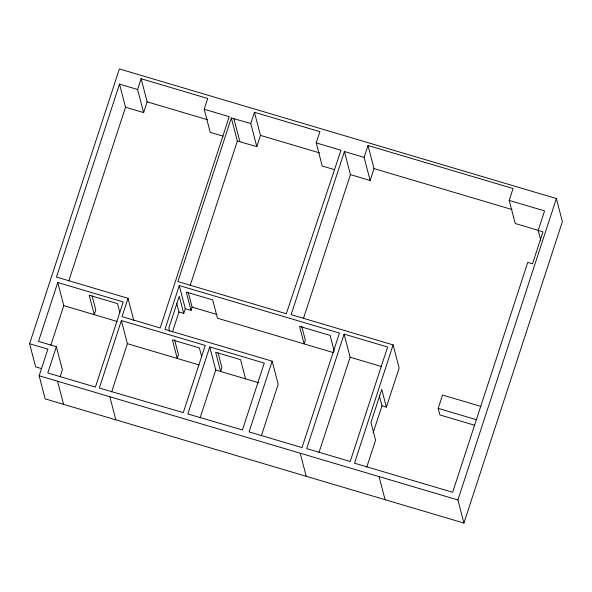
<?xml version="1.0" encoding="UTF-8"?>
<svg xmlns="http://www.w3.org/2000/svg" width="592" height="592" viewBox="0 0 592 592"><rect width="100%" height="100%" fill="white"/><g stroke="black" fill="none" stroke-linecap="round" stroke-linejoin="round"><path stroke-width="0.89" d="M29.6 343.737L119.377 68.931L556.384 198.535L562.4 221.637L463.928 523.069L45.17 398.882L39.153 375.779L47.848 349.154L29.6 343.737L35.616 366.84L41.699 368.646M119.51 84.131L125.526 107.233L143.627 112.606L137.61 89.503L119.51 84.131L56.477 277.078L128.013 298.294L133.799 320.509M56.373 346.69L47.797 372.953L95.416 387.072L123.225 301.95L57.75 282.525L38.517 341.392L56.373 346.69L62.389 369.793L60.103 376.793M68.798 280.889L125.526 107.233M50.845 345.166L63.766 305.627L57.75 282.525M137.61 89.503L141.125 78.729L207.725 98.479L204.203 109.254L210.227 132.356L223.162 136.19M143.627 112.606L147.149 101.831L141.125 78.729M128.013 298.294L122.019 316.646L160.195 327.968L229.222 116.668L204.203 109.254M121.375 320.568L99.33 388.034L183.276 412.631L205.232 345.432L121.375 320.568L127.391 343.671L111.651 391.86M231.324 117.978L177.881 281.585L286.299 313.738L341.014 150.257L316.224 142.901L319.895 131.676L254.449 112.273L250.779 123.499L256.795 146.601L237.348 141.081L231.324 117.978L250.779 123.499M272.172 361.179L249.069 431.901L302.024 447.604L339.445 333.059L179.265 285.551L164.946 329.381L272.172 361.179L278.188 384.282L261.361 435.793M172.494 331.831L178.976 311.991L176.734 303.378M190.187 285.44L237.348 141.081M178.976 311.991L183.735 313.397L185.281 308.654L179.265 285.551M185.281 308.654L191.031 310.363L192.089 307.115L188.234 292.315M256.795 146.601L260.465 135.376L254.449 112.273M209.746 346.912L187.834 413.971L242.439 429.97L264.284 363.088L209.746 346.912L215.762 370.015L200.118 417.915M344.418 151.53L350.434 174.633L370.148 180.479L364.132 157.376L344.418 151.53L291.131 314.648L393.132 344.899L399.149 368.009L386.369 407.111L381.973 405.809L379.206 395.182M303.452 318.459L350.434 174.633M364.132 157.376L368.009 145.506L513.072 188.53L509.194 200.399L515.21 223.502L538.217 230.325M370.148 180.479L374.026 168.609L368.009 145.506M344.107 334.11L306.7 448.603L350.212 461.501L387.612 347.016L344.107 334.11L350.124 357.213L318.999 452.48M393.132 344.899L354.497 463.166L452.658 492.278L527.761 262.389L532.511 263.795L542.953 231.835L538.202 230.421L544.581 210.893L509.194 200.399M373.16 432.774L381.973 405.809M366.766 467.132L375.572 440.167L370.962 422.459L381.759 389.41L386.369 407.111M474.74 425.278L439.908 414.948L438.191 408.362L442.55 395.027L480.867 406.393M463.928 523.069L457.905 499.966L556.384 198.535M374.026 168.609L512.013 209.531M260.465 135.376L319.717 152.943M147.149 101.831L207.607 119.762M334.635 169.682L322.24 166.012L316.224 142.901M192.089 307.115L216.99 314.507M350.124 357.213L381.448 366.507M333.829 352.714L217.464 318.2L212.698 299.907L186.265 292.071L191.031 310.363M438.191 408.362L476.508 419.728M63.766 305.627L117.26 321.5M127.391 343.671L199.001 364.909M215.762 370.015L258.815 382.787M39.153 375.779L457.905 499.966M538.202 230.421L540.748 240.197M379.05 476.582L385.074 499.685M334.221 351.211L330.107 335.42L299.559 326.362L304.133 343.908L305.346 340.185L301.691 326.148M233.847 118.474L239.864 141.577M300.196 453.198L306.219 476.301M245.562 378.858L240.567 359.692L215.651 352.299L220.646 371.465L221.911 367.588L218.056 352.78M201.702 356.754L199.4 347.926L172.413 339.926L177.237 358.449L178.458 354.704L174.551 339.704M183.735 313.397L179.25 296.185L168.824 328.101L169.719 331.542M119.806 312.45L117.497 303.6L89.192 295.208L94.269 314.678L95.778 310.053L92.086 295.889M109.816 396.736L115.832 419.839M57.55 381.233L63.566 404.336"/></g></svg>
